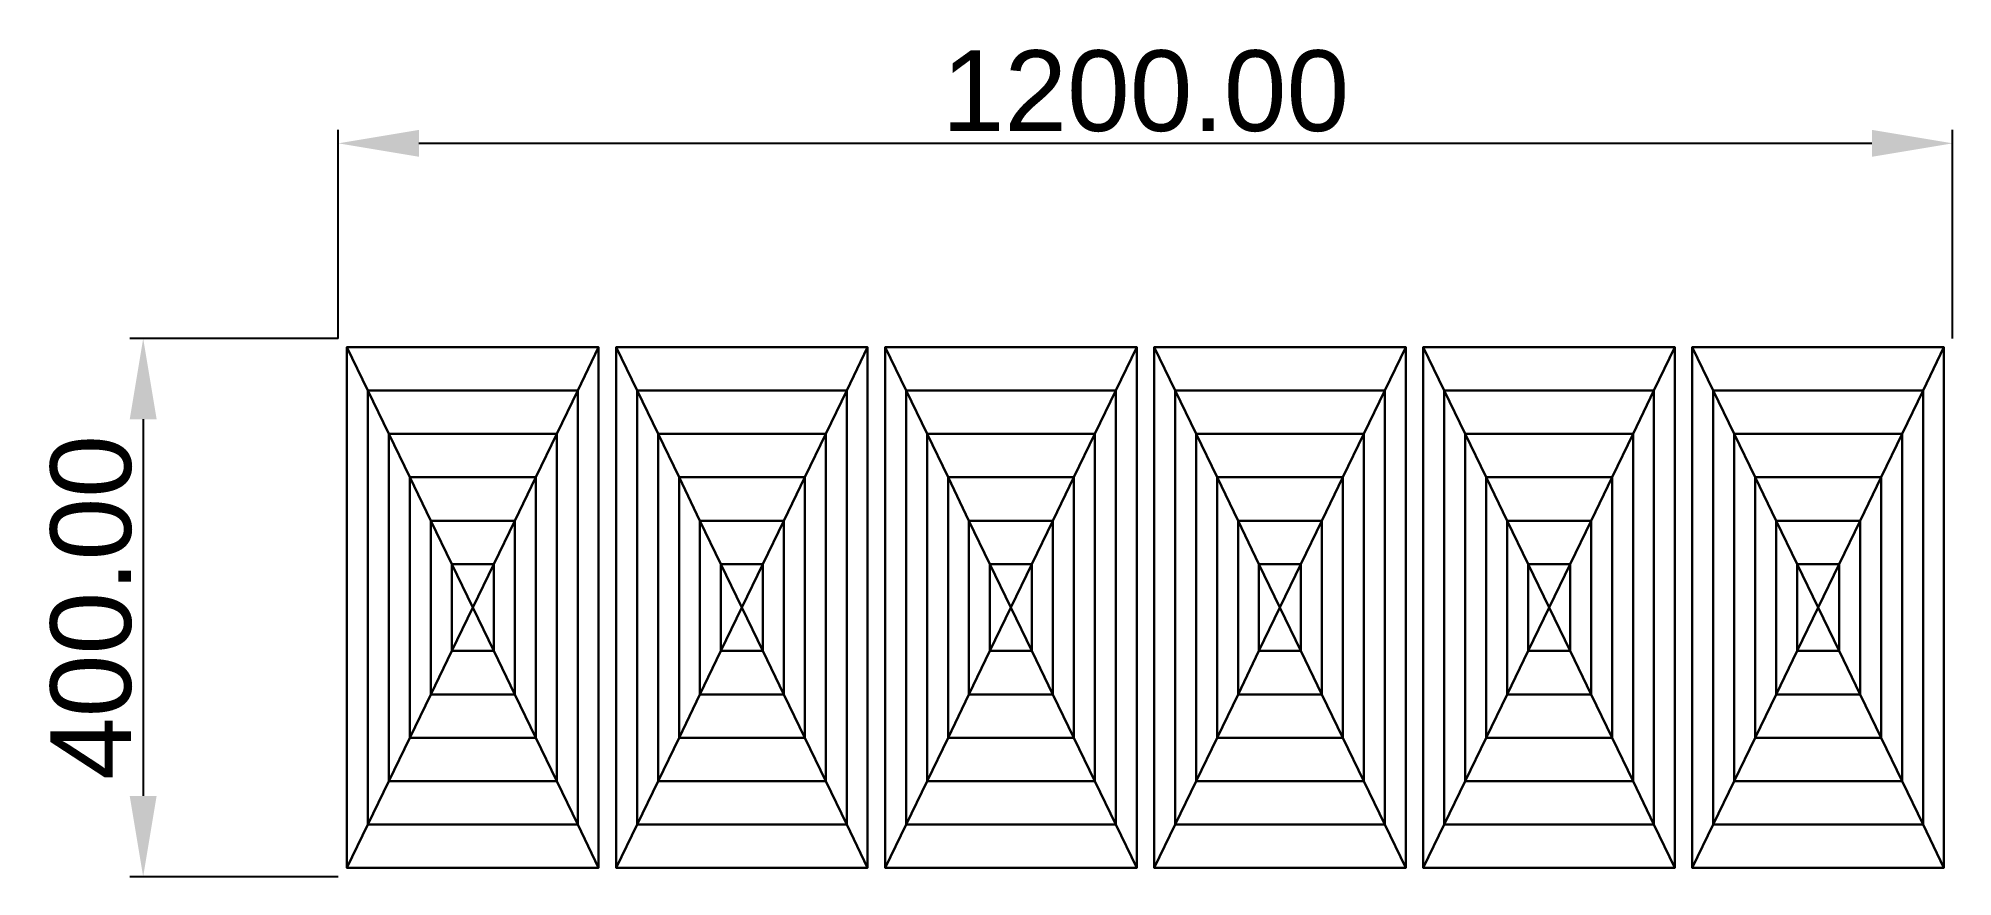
# Model space of a CAD drawing. Header units: millimetres. Extents: x 36375 to 37798, y 5572 to 6195.
import ezdxf

# ---------------------------------------------------------------- set-up
doc = ezdxf.new("R2010")
doc.units = ezdxf.units.MM
doc.layers.add('Default', color=7, linetype='Continuous')
doc.styles.add('Arial Regular', font='arial.ttf')
doc.dimstyles.new('Template Millimeter Small', dxfattribs={"dimscale": 10, "dimtxt": 6, "dimasz": 6, "dimexe": 1, "dimexo": 0.5, "dimgap": 0.8, "dimtad": 1, "dimtoh": 1, "dimzin": 1, "dimdsep": 46, "dimtxsty": 'Arial Regular', "dimcen": 2.5, "dimadec": 1, "dimazin": 1, "dimtfac": 1, "dimtdec": 4, "dimtix": 1, "dimtofl": 0, "dimtmove": 1, "dimatfit": 3, "dimfxl": 1, "dimtolj": 1, "dimtzin": 1, "dimarcsym": 0})

# ---------------------------------------------------------------- blocks, each defined once
blk = doc.blocks.new('*D1')
at = {"layer": 'Default', "color": 0, "lineweight": -2, "transparency": 16777216}
for p, q in [((36598.4, 5972.4), (36443.4, 5972.4)), ((36453.4, 5912.4), (36453.4, 5632.5)), ((36598.4, 5572.5), (36443.4, 5572.5))]:
    blk.add_line(p, q, dxfattribs=at)
at = {"layer": 'Default', "color": 0, "transparency": 16777216}
for points in [[(36463.4, 5912.4), (36443.4, 5912.4), (36453.4, 5972.4)], [(36443.4, 5632.5), (36463.4, 5632.5), (36453.4, 5572.5)]]:
    blk.add_solid(points, dxfattribs=at)
at = {"layer": 'Defpoints', "color": 0, "transparency": 16777216}
for p in [(36603.4, 5972.4), (36453.4, 5572.5), (36603.4, 5572.5)]:
    blk.add_point(p, dxfattribs=at)
at = {"layer": 'Default', "color": 0, "transparency": 16777216, "insert": (36414.8, 5772.5), "char_height": 60, "attachment_point": 5, "rotation": 90, "style": 'Arial Regular'}
blk.add_mtext('\\A1;400.00', dxfattribs=at)
blk = doc.blocks.new('*D2')
at = {"layer": 'Default', "color": 0, "lineweight": -2, "transparency": 16777216}
for p, q in [((36598.4, 5972.4), (36598.4, 6127.4)), ((37798.4, 5972.4), (37798.4, 6127.4)), ((36658.4, 6117.4), (37738.4, 6117.4))]:
    blk.add_line(p, q, dxfattribs=at)
at = {"layer": 'Default', "color": 0, "transparency": 16777216}
for points in [[(36658.4, 6127.4), (36658.4, 6107.4), (36598.4, 6117.4)], [(37738.4, 6107.4), (37738.4, 6127.4), (37798.4, 6117.4)]]:
    blk.add_solid(points, dxfattribs=at)
at = {"layer": 'Defpoints', "color": 0, "transparency": 16777216}
for p in [(37798.4, 6117.4), (36598.4, 5967.4), (37798.4, 5967.4)]:
    blk.add_point(p, dxfattribs=at)
at = {"layer": 'Default', "color": 0, "transparency": 16777216, "insert": (37198.4, 6156.1), "char_height": 60, "attachment_point": 5, "style": 'Arial Regular'}
blk.add_mtext('\\A1;1200.00', dxfattribs=at)
blk = doc.blocks.new('ECHO PUNCH')
at = {"layer": 'Default'}
mesh = blk.add_polyface(dxfattribs=at)
corners = [(36698.4, 5772.5, -841.3), (36682.8, 5804.7, -841.4), (36667.2, 5837, -842), (36651.7, 5869.3, -843.1), (36636.1, 5901.5, -844.8), (36620.5, 5933.8, -847), (36604.9, 5965.9, -849.8), (36698.4, 5772.5, -841.3), (36714, 5804.7, -841.4), (36729.6, 5837, -842), (36745.2, 5869.3, -843.1), (36760.8, 5901.5, -844.8), (36776.4, 5933.8, -847), (36791.9, 5965.9, -849.8)]
mesh.append_faces([[corners[k] for k in face] for face in [(0, 7, 8, 1), (1, 8, 9, 2), (2, 9, 10, 3), (3, 10, 11, 4), (4, 11, 12, 5), (5, 12, 13, 6)]])
mesh = blk.add_polyface(dxfattribs=at)
corners = [(36698.4, 5772.5, -841.3), (36682.8, 5804.7, -841.4), (36667.2, 5837, -842), (36651.7, 5869.3, -843.1), (36636.1, 5901.5, -844.8), (36620.5, 5933.8, -847), (36604.9, 5965.9, -849.8), (36698.4, 5772.5, -841.3), (36682.8, 5740.2, -841.4), (36667.2, 5707.9, -842), (36651.7, 5675.6, -843.1), (36636.1, 5643.4, -844.8), (36620.5, 5611.2, -847), (36604.9, 5579, -849.8)]
mesh.append_faces([[corners[k] for k in face] for face in [(0, 7, 8, 1), (1, 8, 9, 2), (2, 9, 10, 3), (3, 10, 11, 4), (4, 11, 12, 5), (5, 12, 13, 6)]])
mesh = blk.add_polyface(dxfattribs=at)
corners = [(36698.4, 5772.5, -871.3), (36682.8, 5740.2, -871.2), (36667.2, 5707.9, -870.6), (36651.7, 5675.6, -869.5), (36636.1, 5643.4, -867.8), (36620.5, 5611.2, -865.6), (36604.9, 5579, -862.8), (36698.4, 5772.5, -871.3), (36682.8, 5804.7, -871.2), (36667.2, 5837, -870.6), (36651.7, 5869.3, -869.5), (36636.1, 5901.5, -867.8), (36620.5, 5933.8, -865.6), (36604.9, 5965.9, -862.8)]
mesh.append_faces([[corners[k] for k in face] for face in [(0, 7, 8, 1), (1, 8, 9, 2), (2, 9, 10, 3), (3, 10, 11, 4), (4, 11, 12, 5), (5, 12, 13, 6)]])
mesh = blk.add_polyface(dxfattribs=at)
corners = [(36698.4, 5772.5, -871.3), (36714, 5804.7, -871.2), (36729.6, 5837, -870.6), (36745.2, 5869.3, -869.5), (36760.8, 5901.5, -867.8), (36776.4, 5933.8, -865.6), (36791.9, 5965.9, -862.8), (36698.4, 5772.5, -871.3), (36682.8, 5804.7, -871.2), (36667.2, 5837, -870.6), (36651.7, 5869.3, -869.5), (36636.1, 5901.5, -867.8), (36620.5, 5933.8, -865.6), (36604.9, 5965.9, -862.8)]
mesh.append_faces([[corners[k] for k in face] for face in [(0, 7, 8, 1), (1, 8, 9, 2), (2, 9, 10, 3), (3, 10, 11, 4), (4, 11, 12, 5), (5, 12, 13, 6)]])
mesh = blk.add_polyface(dxfattribs=at)
corners = [(36698.4, 5772.5, -841.3), (36714, 5804.7, -841.4), (36729.6, 5837, -842), (36745.2, 5869.3, -843.1), (36760.8, 5901.5, -844.8), (36776.4, 5933.8, -847), (36791.9, 5965.9, -849.8), (36698.4, 5772.5, -841.3), (36714, 5740.2, -841.4), (36729.6, 5707.9, -842), (36745.2, 5675.6, -843.1), (36760.8, 5643.4, -844.8), (36776.4, 5611.2, -847), (36791.9, 5579, -849.8)]
mesh.append_faces([[corners[k] for k in face] for face in [(0, 7, 8, 1), (1, 8, 9, 2), (2, 9, 10, 3), (3, 10, 11, 4), (4, 11, 12, 5), (5, 12, 13, 6)]])
mesh = blk.add_polyface(dxfattribs=at)
corners = [(36698.4, 5772.5, -871.3), (36714, 5740.2, -871.2), (36729.6, 5707.9, -870.6), (36745.2, 5675.6, -869.5), (36760.8, 5643.4, -867.8), (36776.4, 5611.2, -865.6), (36791.9, 5579, -862.8), (36698.4, 5772.5, -871.3), (36714, 5804.7, -871.2), (36729.6, 5837, -870.6), (36745.2, 5869.3, -869.5), (36760.8, 5901.5, -867.8), (36776.4, 5933.8, -865.6), (36791.9, 5965.9, -862.8)]
mesh.append_faces([[corners[k] for k in face] for face in [(0, 7, 8, 1), (1, 8, 9, 2), (2, 9, 10, 3), (3, 10, 11, 4), (4, 11, 12, 5), (5, 12, 13, 6)]])
mesh = blk.add_polyface(dxfattribs=at)
corners = [(36898.4, 5772.5, -841.3), (36882.8, 5804.7, -841.4), (36867.2, 5837, -842), (36851.7, 5869.3, -843.1), (36836.1, 5901.5, -844.8), (36820.5, 5933.8, -847), (36804.9, 5965.9, -849.8), (36898.4, 5772.5, -841.3), (36914, 5804.7, -841.4), (36929.6, 5837, -842), (36945.2, 5869.3, -843.1), (36960.8, 5901.5, -844.8), (36976.4, 5933.8, -847), (36991.9, 5965.9, -849.8)]
mesh.append_faces([[corners[k] for k in face] for face in [(0, 7, 8, 1), (1, 8, 9, 2), (2, 9, 10, 3), (3, 10, 11, 4), (4, 11, 12, 5), (5, 12, 13, 6)]])
mesh = blk.add_polyface(dxfattribs=at)
corners = [(36898.4, 5772.5, -841.3), (36882.8, 5804.7, -841.4), (36867.2, 5837, -842), (36851.7, 5869.3, -843.1), (36836.1, 5901.5, -844.8), (36820.5, 5933.8, -847), (36804.9, 5965.9, -849.8), (36898.4, 5772.5, -841.3), (36882.8, 5740.2, -841.4), (36867.2, 5707.9, -842), (36851.7, 5675.6, -843.1), (36836.1, 5643.4, -844.8), (36820.5, 5611.2, -847), (36804.9, 5579, -849.8)]
mesh.append_faces([[corners[k] for k in face] for face in [(0, 7, 8, 1), (1, 8, 9, 2), (2, 9, 10, 3), (3, 10, 11, 4), (4, 11, 12, 5), (5, 12, 13, 6)]])
mesh = blk.add_polyface(dxfattribs=at)
corners = [(36898.4, 5772.5, -871.3), (36882.8, 5740.2, -871.2), (36867.2, 5707.9, -870.6), (36851.7, 5675.6, -869.5), (36836.1, 5643.4, -867.8), (36820.5, 5611.2, -865.6), (36804.9, 5579, -862.8), (36898.4, 5772.5, -871.3), (36882.8, 5804.7, -871.2), (36867.2, 5837, -870.6), (36851.7, 5869.3, -869.5), (36836.1, 5901.5, -867.8), (36820.5, 5933.8, -865.6), (36804.9, 5965.9, -862.8)]
mesh.append_faces([[corners[k] for k in face] for face in [(0, 7, 8, 1), (1, 8, 9, 2), (2, 9, 10, 3), (3, 10, 11, 4), (4, 11, 12, 5), (5, 12, 13, 6)]])
mesh = blk.add_polyface(dxfattribs=at)
corners = [(36898.4, 5772.5, -871.3), (36914, 5804.7, -871.2), (36929.6, 5837, -870.6), (36945.2, 5869.3, -869.5), (36960.8, 5901.5, -867.8), (36976.4, 5933.8, -865.6), (36991.9, 5965.9, -862.8), (36898.4, 5772.5, -871.3), (36882.8, 5804.7, -871.2), (36867.2, 5837, -870.6), (36851.7, 5869.3, -869.5), (36836.1, 5901.5, -867.8), (36820.5, 5933.8, -865.6), (36804.9, 5965.9, -862.8)]
mesh.append_faces([[corners[k] for k in face] for face in [(0, 7, 8, 1), (1, 8, 9, 2), (2, 9, 10, 3), (3, 10, 11, 4), (4, 11, 12, 5), (5, 12, 13, 6)]])
mesh = blk.add_polyface(dxfattribs=at)
corners = [(36898.4, 5772.5, -841.3), (36914, 5804.7, -841.4), (36929.6, 5837, -842), (36945.2, 5869.3, -843.1), (36960.8, 5901.5, -844.8), (36976.4, 5933.8, -847), (36991.9, 5965.9, -849.8), (36898.4, 5772.5, -841.3), (36914, 5740.2, -841.4), (36929.6, 5707.9, -842), (36945.2, 5675.6, -843.1), (36960.8, 5643.4, -844.8), (36976.4, 5611.2, -847), (36991.9, 5579, -849.8)]
mesh.append_faces([[corners[k] for k in face] for face in [(0, 7, 8, 1), (1, 8, 9, 2), (2, 9, 10, 3), (3, 10, 11, 4), (4, 11, 12, 5), (5, 12, 13, 6)]])
mesh = blk.add_polyface(dxfattribs=at)
corners = [(36898.4, 5772.5, -871.3), (36914, 5740.2, -871.2), (36929.6, 5707.9, -870.6), (36945.2, 5675.6, -869.5), (36960.8, 5643.4, -867.8), (36976.4, 5611.2, -865.6), (36991.9, 5579, -862.8), (36898.4, 5772.5, -871.3), (36914, 5804.7, -871.2), (36929.6, 5837, -870.6), (36945.2, 5869.3, -869.5), (36960.8, 5901.5, -867.8), (36976.4, 5933.8, -865.6), (36991.9, 5965.9, -862.8)]
mesh.append_faces([[corners[k] for k in face] for face in [(0, 7, 8, 1), (1, 8, 9, 2), (2, 9, 10, 3), (3, 10, 11, 4), (4, 11, 12, 5), (5, 12, 13, 6)]])
mesh = blk.add_polyface(dxfattribs=at)
corners = [(37098.4, 5772.5, -841.3), (37082.8, 5804.7, -841.4), (37067.2, 5837, -842), (37051.7, 5869.3, -843.1), (37036.1, 5901.5, -844.8), (37020.5, 5933.8, -847), (37004.9, 5965.9, -849.8), (37098.4, 5772.5, -841.3), (37114, 5804.7, -841.4), (37129.6, 5837, -842), (37145.2, 5869.3, -843.1), (37160.8, 5901.5, -844.8), (37176.4, 5933.8, -847), (37191.9, 5965.9, -849.8)]
mesh.append_faces([[corners[k] for k in face] for face in [(0, 7, 8, 1), (1, 8, 9, 2), (2, 9, 10, 3), (3, 10, 11, 4), (4, 11, 12, 5), (5, 12, 13, 6)]])
mesh = blk.add_polyface(dxfattribs=at)
corners = [(37098.4, 5772.5, -841.3), (37082.8, 5804.7, -841.4), (37067.2, 5837, -842), (37051.7, 5869.3, -843.1), (37036.1, 5901.5, -844.8), (37020.5, 5933.8, -847), (37004.9, 5965.9, -849.8), (37098.4, 5772.5, -841.3), (37082.8, 5740.2, -841.4), (37067.2, 5707.9, -842), (37051.7, 5675.6, -843.1), (37036.1, 5643.4, -844.8), (37020.5, 5611.2, -847), (37004.9, 5579, -849.8)]
mesh.append_faces([[corners[k] for k in face] for face in [(0, 7, 8, 1), (1, 8, 9, 2), (2, 9, 10, 3), (3, 10, 11, 4), (4, 11, 12, 5), (5, 12, 13, 6)]])
mesh = blk.add_polyface(dxfattribs=at)
corners = [(37098.4, 5772.5, -871.3), (37082.8, 5740.2, -871.2), (37067.2, 5707.9, -870.6), (37051.7, 5675.6, -869.5), (37036.1, 5643.4, -867.8), (37020.5, 5611.2, -865.6), (37004.9, 5579, -862.8), (37098.4, 5772.5, -871.3), (37082.8, 5804.7, -871.2), (37067.2, 5837, -870.6), (37051.7, 5869.3, -869.5), (37036.1, 5901.5, -867.8), (37020.5, 5933.8, -865.6), (37004.9, 5965.9, -862.8)]
mesh.append_faces([[corners[k] for k in face] for face in [(0, 7, 8, 1), (1, 8, 9, 2), (2, 9, 10, 3), (3, 10, 11, 4), (4, 11, 12, 5), (5, 12, 13, 6)]])
mesh = blk.add_polyface(dxfattribs=at)
corners = [(37098.4, 5772.5, -871.3), (37114, 5804.7, -871.2), (37129.6, 5837, -870.6), (37145.2, 5869.3, -869.5), (37160.8, 5901.5, -867.8), (37176.4, 5933.8, -865.6), (37191.9, 5965.9, -862.8), (37098.4, 5772.5, -871.3), (37082.8, 5804.7, -871.2), (37067.2, 5837, -870.6), (37051.7, 5869.3, -869.5), (37036.1, 5901.5, -867.8), (37020.5, 5933.8, -865.6), (37004.9, 5965.9, -862.8)]
mesh.append_faces([[corners[k] for k in face] for face in [(0, 7, 8, 1), (1, 8, 9, 2), (2, 9, 10, 3), (3, 10, 11, 4), (4, 11, 12, 5), (5, 12, 13, 6)]])
mesh = blk.add_polyface(dxfattribs=at)
corners = [(37098.4, 5772.5, -841.3), (37114, 5804.7, -841.4), (37129.6, 5837, -842), (37145.2, 5869.3, -843.1), (37160.8, 5901.5, -844.8), (37176.4, 5933.8, -847), (37191.9, 5965.9, -849.8), (37098.4, 5772.5, -841.3), (37114, 5740.2, -841.4), (37129.6, 5707.9, -842), (37145.2, 5675.6, -843.1), (37160.8, 5643.4, -844.8), (37176.4, 5611.2, -847), (37191.9, 5579, -849.8)]
mesh.append_faces([[corners[k] for k in face] for face in [(0, 7, 8, 1), (1, 8, 9, 2), (2, 9, 10, 3), (3, 10, 11, 4), (4, 11, 12, 5), (5, 12, 13, 6)]])
mesh = blk.add_polyface(dxfattribs=at)
corners = [(37098.4, 5772.5, -871.3), (37114, 5740.2, -871.2), (37129.6, 5707.9, -870.6), (37145.2, 5675.6, -869.5), (37160.8, 5643.4, -867.8), (37176.4, 5611.2, -865.6), (37191.9, 5579, -862.8), (37098.4, 5772.5, -871.3), (37114, 5804.7, -871.2), (37129.6, 5837, -870.6), (37145.2, 5869.3, -869.5), (37160.8, 5901.5, -867.8), (37176.4, 5933.8, -865.6), (37191.9, 5965.9, -862.8)]
mesh.append_faces([[corners[k] for k in face] for face in [(0, 7, 8, 1), (1, 8, 9, 2), (2, 9, 10, 3), (3, 10, 11, 4), (4, 11, 12, 5), (5, 12, 13, 6)]])
mesh = blk.add_polyface(dxfattribs=at)
corners = [(37298.4, 5772.5, -841.3), (37282.8, 5804.7, -841.4), (37267.2, 5837, -842), (37251.7, 5869.3, -843.1), (37236.1, 5901.5, -844.8), (37220.5, 5933.8, -847), (37204.9, 5965.9, -849.8), (37298.4, 5772.5, -841.3), (37314, 5804.7, -841.4), (37329.6, 5837, -842), (37345.2, 5869.3, -843.1), (37360.8, 5901.5, -844.8), (37376.4, 5933.8, -847), (37391.9, 5965.9, -849.8)]
mesh.append_faces([[corners[k] for k in face] for face in [(0, 7, 8, 1), (1, 8, 9, 2), (2, 9, 10, 3), (3, 10, 11, 4), (4, 11, 12, 5), (5, 12, 13, 6)]])
mesh = blk.add_polyface(dxfattribs=at)
corners = [(37298.4, 5772.5, -841.3), (37282.8, 5804.7, -841.4), (37267.2, 5837, -842), (37251.7, 5869.3, -843.1), (37236.1, 5901.5, -844.8), (37220.5, 5933.8, -847), (37204.9, 5965.9, -849.8), (37298.4, 5772.5, -841.3), (37282.8, 5740.2, -841.4), (37267.2, 5707.9, -842), (37251.7, 5675.6, -843.1), (37236.1, 5643.4, -844.8), (37220.5, 5611.2, -847), (37204.9, 5579, -849.8)]
mesh.append_faces([[corners[k] for k in face] for face in [(0, 7, 8, 1), (1, 8, 9, 2), (2, 9, 10, 3), (3, 10, 11, 4), (4, 11, 12, 5), (5, 12, 13, 6)]])
mesh = blk.add_polyface(dxfattribs=at)
corners = [(37298.4, 5772.5, -871.3), (37282.8, 5740.2, -871.2), (37267.2, 5707.9, -870.6), (37251.7, 5675.6, -869.5), (37236.1, 5643.4, -867.8), (37220.5, 5611.2, -865.6), (37204.9, 5579, -862.8), (37298.4, 5772.5, -871.3), (37282.8, 5804.7, -871.2), (37267.2, 5837, -870.6), (37251.7, 5869.3, -869.5), (37236.1, 5901.5, -867.8), (37220.5, 5933.8, -865.6), (37204.9, 5965.9, -862.8)]
mesh.append_faces([[corners[k] for k in face] for face in [(0, 7, 8, 1), (1, 8, 9, 2), (2, 9, 10, 3), (3, 10, 11, 4), (4, 11, 12, 5), (5, 12, 13, 6)]])
mesh = blk.add_polyface(dxfattribs=at)
corners = [(37298.4, 5772.5, -871.3), (37314, 5804.7, -871.2), (37329.6, 5837, -870.6), (37345.2, 5869.3, -869.5), (37360.8, 5901.5, -867.8), (37376.4, 5933.8, -865.6), (37391.9, 5965.9, -862.8), (37298.4, 5772.5, -871.3), (37282.8, 5804.7, -871.2), (37267.2, 5837, -870.6), (37251.7, 5869.3, -869.5), (37236.1, 5901.5, -867.8), (37220.5, 5933.8, -865.6), (37204.9, 5965.9, -862.8)]
mesh.append_faces([[corners[k] for k in face] for face in [(0, 7, 8, 1), (1, 8, 9, 2), (2, 9, 10, 3), (3, 10, 11, 4), (4, 11, 12, 5), (5, 12, 13, 6)]])
mesh = blk.add_polyface(dxfattribs=at)
corners = [(37298.4, 5772.5, -841.3), (37314, 5804.7, -841.4), (37329.6, 5837, -842), (37345.2, 5869.3, -843.1), (37360.8, 5901.5, -844.8), (37376.4, 5933.8, -847), (37391.9, 5965.9, -849.8), (37298.4, 5772.5, -841.3), (37314, 5740.2, -841.4), (37329.6, 5707.9, -842), (37345.2, 5675.6, -843.1), (37360.8, 5643.4, -844.8), (37376.4, 5611.2, -847), (37391.9, 5579, -849.8)]
mesh.append_faces([[corners[k] for k in face] for face in [(0, 7, 8, 1), (1, 8, 9, 2), (2, 9, 10, 3), (3, 10, 11, 4), (4, 11, 12, 5), (5, 12, 13, 6)]])
mesh = blk.add_polyface(dxfattribs=at)
corners = [(37298.4, 5772.5, -871.3), (37314, 5740.2, -871.2), (37329.6, 5707.9, -870.6), (37345.2, 5675.6, -869.5), (37360.8, 5643.4, -867.8), (37376.4, 5611.2, -865.6), (37391.9, 5579, -862.8), (37298.4, 5772.5, -871.3), (37314, 5804.7, -871.2), (37329.6, 5837, -870.6), (37345.2, 5869.3, -869.5), (37360.8, 5901.5, -867.8), (37376.4, 5933.8, -865.6), (37391.9, 5965.9, -862.8)]
mesh.append_faces([[corners[k] for k in face] for face in [(0, 7, 8, 1), (1, 8, 9, 2), (2, 9, 10, 3), (3, 10, 11, 4), (4, 11, 12, 5), (5, 12, 13, 6)]])
mesh = blk.add_polyface(dxfattribs=at)
corners = [(37498.4, 5772.5, -841.3), (37482.8, 5804.7, -841.4), (37467.2, 5837, -842), (37451.7, 5869.3, -843.1), (37436.1, 5901.5, -844.8), (37420.5, 5933.8, -847), (37404.9, 5965.9, -849.8), (37498.4, 5772.5, -841.3), (37514, 5804.7, -841.4), (37529.6, 5837, -842), (37545.2, 5869.3, -843.1), (37560.8, 5901.5, -844.8), (37576.4, 5933.8, -847), (37591.9, 5965.9, -849.8)]
mesh.append_faces([[corners[k] for k in face] for face in [(0, 7, 8, 1), (1, 8, 9, 2), (2, 9, 10, 3), (3, 10, 11, 4), (4, 11, 12, 5), (5, 12, 13, 6)]])
mesh = blk.add_polyface(dxfattribs=at)
corners = [(37498.4, 5772.5, -841.3), (37482.8, 5804.7, -841.4), (37467.2, 5837, -842), (37451.7, 5869.3, -843.1), (37436.1, 5901.5, -844.8), (37420.5, 5933.8, -847), (37404.9, 5965.9, -849.8), (37498.4, 5772.5, -841.3), (37482.8, 5740.2, -841.4), (37467.2, 5707.9, -842), (37451.7, 5675.6, -843.1), (37436.1, 5643.4, -844.8), (37420.5, 5611.2, -847), (37404.9, 5579, -849.8)]
mesh.append_faces([[corners[k] for k in face] for face in [(0, 7, 8, 1), (1, 8, 9, 2), (2, 9, 10, 3), (3, 10, 11, 4), (4, 11, 12, 5), (5, 12, 13, 6)]])
mesh = blk.add_polyface(dxfattribs=at)
corners = [(37498.4, 5772.5, -871.3), (37482.8, 5740.2, -871.2), (37467.2, 5707.9, -870.6), (37451.7, 5675.6, -869.5), (37436.1, 5643.4, -867.8), (37420.5, 5611.2, -865.6), (37404.9, 5579, -862.8), (37498.4, 5772.5, -871.3), (37482.8, 5804.7, -871.2), (37467.2, 5837, -870.6), (37451.7, 5869.3, -869.5), (37436.1, 5901.5, -867.8), (37420.5, 5933.8, -865.6), (37404.9, 5965.9, -862.8)]
mesh.append_faces([[corners[k] for k in face] for face in [(0, 7, 8, 1), (1, 8, 9, 2), (2, 9, 10, 3), (3, 10, 11, 4), (4, 11, 12, 5), (5, 12, 13, 6)]])
mesh = blk.add_polyface(dxfattribs=at)
corners = [(37498.4, 5772.5, -871.3), (37514, 5804.7, -871.2), (37529.6, 5837, -870.6), (37545.2, 5869.3, -869.5), (37560.8, 5901.5, -867.8), (37576.4, 5933.8, -865.6), (37591.9, 5965.9, -862.8), (37498.4, 5772.5, -871.3), (37482.8, 5804.7, -871.2), (37467.2, 5837, -870.6), (37451.7, 5869.3, -869.5), (37436.1, 5901.5, -867.8), (37420.5, 5933.8, -865.6), (37404.9, 5965.9, -862.8)]
mesh.append_faces([[corners[k] for k in face] for face in [(0, 7, 8, 1), (1, 8, 9, 2), (2, 9, 10, 3), (3, 10, 11, 4), (4, 11, 12, 5), (5, 12, 13, 6)]])
mesh = blk.add_polyface(dxfattribs=at)
corners = [(37498.4, 5772.5, -841.3), (37514, 5804.7, -841.4), (37529.6, 5837, -842), (37545.2, 5869.3, -843.1), (37560.8, 5901.5, -844.8), (37576.4, 5933.8, -847), (37591.9, 5965.9, -849.8), (37498.4, 5772.5, -841.3), (37514, 5740.2, -841.4), (37529.6, 5707.9, -842), (37545.2, 5675.6, -843.1), (37560.8, 5643.4, -844.8), (37576.4, 5611.2, -847), (37591.9, 5579, -849.8)]
mesh.append_faces([[corners[k] for k in face] for face in [(0, 7, 8, 1), (1, 8, 9, 2), (2, 9, 10, 3), (3, 10, 11, 4), (4, 11, 12, 5), (5, 12, 13, 6)]])
mesh = blk.add_polyface(dxfattribs=at)
corners = [(37498.4, 5772.5, -871.3), (37514, 5740.2, -871.2), (37529.6, 5707.9, -870.6), (37545.2, 5675.6, -869.5), (37560.8, 5643.4, -867.8), (37576.4, 5611.2, -865.6), (37591.9, 5579, -862.8), (37498.4, 5772.5, -871.3), (37514, 5804.7, -871.2), (37529.6, 5837, -870.6), (37545.2, 5869.3, -869.5), (37560.8, 5901.5, -867.8), (37576.4, 5933.8, -865.6), (37591.9, 5965.9, -862.8)]
mesh.append_faces([[corners[k] for k in face] for face in [(0, 7, 8, 1), (1, 8, 9, 2), (2, 9, 10, 3), (3, 10, 11, 4), (4, 11, 12, 5), (5, 12, 13, 6)]])
mesh = blk.add_polyface(dxfattribs=at)
corners = [(37698.4, 5772.5, -841.3), (37682.8, 5804.7, -841.4), (37667.2, 5837, -842), (37651.7, 5869.3, -843.1), (37636.1, 5901.5, -844.8), (37620.5, 5933.8, -847), (37604.9, 5965.9, -849.8), (37698.4, 5772.5, -841.3), (37714, 5804.7, -841.4), (37729.6, 5837, -842), (37745.2, 5869.3, -843.1), (37760.8, 5901.5, -844.8), (37776.4, 5933.8, -847), (37791.9, 5965.9, -849.8)]
mesh.append_faces([[corners[k] for k in face] for face in [(0, 7, 8, 1), (1, 8, 9, 2), (2, 9, 10, 3), (3, 10, 11, 4), (4, 11, 12, 5), (5, 12, 13, 6)]])
mesh = blk.add_polyface(dxfattribs=at)
corners = [(37698.4, 5772.5, -841.3), (37682.8, 5804.7, -841.4), (37667.2, 5837, -842), (37651.7, 5869.3, -843.1), (37636.1, 5901.5, -844.8), (37620.5, 5933.8, -847), (37604.9, 5965.9, -849.8), (37698.4, 5772.5, -841.3), (37682.8, 5740.2, -841.4), (37667.2, 5707.9, -842), (37651.7, 5675.6, -843.1), (37636.1, 5643.4, -844.8), (37620.5, 5611.2, -847), (37604.9, 5579, -849.8)]
mesh.append_faces([[corners[k] for k in face] for face in [(0, 7, 8, 1), (1, 8, 9, 2), (2, 9, 10, 3), (3, 10, 11, 4), (4, 11, 12, 5), (5, 12, 13, 6)]])
mesh = blk.add_polyface(dxfattribs=at)
corners = [(37698.4, 5772.5, -871.3), (37682.8, 5740.2, -871.2), (37667.2, 5707.9, -870.6), (37651.7, 5675.6, -869.5), (37636.1, 5643.4, -867.8), (37620.5, 5611.2, -865.6), (37604.9, 5579, -862.8), (37698.4, 5772.5, -871.3), (37682.8, 5804.7, -871.2), (37667.2, 5837, -870.6), (37651.7, 5869.3, -869.5), (37636.1, 5901.5, -867.8), (37620.5, 5933.8, -865.6), (37604.9, 5965.9, -862.8)]
mesh.append_faces([[corners[k] for k in face] for face in [(0, 7, 8, 1), (1, 8, 9, 2), (2, 9, 10, 3), (3, 10, 11, 4), (4, 11, 12, 5), (5, 12, 13, 6)]])
mesh = blk.add_polyface(dxfattribs=at)
corners = [(37698.4, 5772.5, -871.3), (37714, 5804.7, -871.2), (37729.6, 5837, -870.6), (37745.2, 5869.3, -869.5), (37760.8, 5901.5, -867.8), (37776.4, 5933.8, -865.6), (37791.9, 5965.9, -862.8), (37698.4, 5772.5, -871.3), (37682.8, 5804.7, -871.2), (37667.2, 5837, -870.6), (37651.7, 5869.3, -869.5), (37636.1, 5901.5, -867.8), (37620.5, 5933.8, -865.6), (37604.9, 5965.9, -862.8)]
mesh.append_faces([[corners[k] for k in face] for face in [(0, 7, 8, 1), (1, 8, 9, 2), (2, 9, 10, 3), (3, 10, 11, 4), (4, 11, 12, 5), (5, 12, 13, 6)]])
mesh = blk.add_polyface(dxfattribs=at)
corners = [(37698.4, 5772.5, -841.3), (37714, 5804.7, -841.4), (37729.6, 5837, -842), (37745.2, 5869.3, -843.1), (37760.8, 5901.5, -844.8), (37776.4, 5933.8, -847), (37791.9, 5965.9, -849.8), (37698.4, 5772.5, -841.3), (37714, 5740.2, -841.4), (37729.6, 5707.9, -842), (37745.2, 5675.6, -843.1), (37760.8, 5643.4, -844.8), (37776.4, 5611.2, -847), (37791.9, 5579, -849.8)]
mesh.append_faces([[corners[k] for k in face] for face in [(0, 7, 8, 1), (1, 8, 9, 2), (2, 9, 10, 3), (3, 10, 11, 4), (4, 11, 12, 5), (5, 12, 13, 6)]])
mesh = blk.add_polyface(dxfattribs=at)
corners = [(37698.4, 5772.5, -871.3), (37714, 5740.2, -871.2), (37729.6, 5707.9, -870.6), (37745.2, 5675.6, -869.5), (37760.8, 5643.4, -867.8), (37776.4, 5611.2, -865.6), (37791.9, 5579, -862.8), (37698.4, 5772.5, -871.3), (37714, 5804.7, -871.2), (37729.6, 5837, -870.6), (37745.2, 5869.3, -869.5), (37760.8, 5901.5, -867.8), (37776.4, 5933.8, -865.6), (37791.9, 5965.9, -862.8)]
mesh.append_faces([[corners[k] for k in face] for face in [(0, 7, 8, 1), (1, 8, 9, 2), (2, 9, 10, 3), (3, 10, 11, 4), (4, 11, 12, 5), (5, 12, 13, 6)]])
mesh = blk.add_polyface(dxfattribs=at)
corners = [(36698.4, 5772.5, -841.3), (36714, 5740.2, -841.4), (36729.6, 5707.9, -842), (36745.2, 5675.6, -843.1), (36760.8, 5643.4, -844.8), (36776.4, 5611.2, -847), (36791.9, 5579, -849.8), (36698.4, 5772.5, -841.3), (36682.8, 5740.2, -841.4), (36667.2, 5707.9, -842), (36651.7, 5675.6, -843.1), (36636.1, 5643.4, -844.8), (36620.5, 5611.2, -847), (36604.9, 5579, -849.8)]
mesh.append_faces([[corners[k] for k in face] for face in [(0, 7, 8, 1), (1, 8, 9, 2), (2, 9, 10, 3), (3, 10, 11, 4), (4, 11, 12, 5), (5, 12, 13, 6)]])
mesh = blk.add_polyface(dxfattribs=at)
corners = [(36698.4, 5772.5, -871.3), (36682.8, 5740.2, -871.2), (36667.2, 5707.9, -870.6), (36651.7, 5675.6, -869.5), (36636.1, 5643.4, -867.8), (36620.5, 5611.2, -865.6), (36604.9, 5579, -862.8), (36698.4, 5772.5, -871.3), (36714, 5740.2, -871.2), (36729.6, 5707.9, -870.6), (36745.2, 5675.6, -869.5), (36760.8, 5643.4, -867.8), (36776.4, 5611.2, -865.6), (36791.9, 5579, -862.8)]
mesh.append_faces([[corners[k] for k in face] for face in [(0, 7, 8, 1), (1, 8, 9, 2), (2, 9, 10, 3), (3, 10, 11, 4), (4, 11, 12, 5), (5, 12, 13, 6)]])
mesh = blk.add_polyface(dxfattribs=at)
corners = [(36898.4, 5772.5, -841.3), (36914, 5740.2, -841.4), (36929.6, 5707.9, -842), (36945.2, 5675.6, -843.1), (36960.8, 5643.4, -844.8), (36976.4, 5611.2, -847), (36991.9, 5579, -849.8), (36898.4, 5772.5, -841.3), (36882.8, 5740.2, -841.4), (36867.2, 5707.9, -842), (36851.7, 5675.6, -843.1), (36836.1, 5643.4, -844.8), (36820.5, 5611.2, -847), (36804.9, 5579, -849.8)]
mesh.append_faces([[corners[k] for k in face] for face in [(0, 7, 8, 1), (1, 8, 9, 2), (2, 9, 10, 3), (3, 10, 11, 4), (4, 11, 12, 5), (5, 12, 13, 6)]])
mesh = blk.add_polyface(dxfattribs=at)
corners = [(36898.4, 5772.5, -871.3), (36882.8, 5740.2, -871.2), (36867.2, 5707.9, -870.6), (36851.7, 5675.6, -869.5), (36836.1, 5643.4, -867.8), (36820.5, 5611.2, -865.6), (36804.9, 5579, -862.8), (36898.4, 5772.5, -871.3), (36914, 5740.2, -871.2), (36929.6, 5707.9, -870.6), (36945.2, 5675.6, -869.5), (36960.8, 5643.4, -867.8), (36976.4, 5611.2, -865.6), (36991.9, 5579, -862.8)]
mesh.append_faces([[corners[k] for k in face] for face in [(0, 7, 8, 1), (1, 8, 9, 2), (2, 9, 10, 3), (3, 10, 11, 4), (4, 11, 12, 5), (5, 12, 13, 6)]])
mesh = blk.add_polyface(dxfattribs=at)
corners = [(37098.4, 5772.5, -841.3), (37114, 5740.2, -841.4), (37129.6, 5707.9, -842), (37145.2, 5675.6, -843.1), (37160.8, 5643.4, -844.8), (37176.4, 5611.2, -847), (37191.9, 5579, -849.8), (37098.4, 5772.5, -841.3), (37082.8, 5740.2, -841.4), (37067.2, 5707.9, -842), (37051.7, 5675.6, -843.1), (37036.1, 5643.4, -844.8), (37020.5, 5611.2, -847), (37004.9, 5579, -849.8)]
mesh.append_faces([[corners[k] for k in face] for face in [(0, 7, 8, 1), (1, 8, 9, 2), (2, 9, 10, 3), (3, 10, 11, 4), (4, 11, 12, 5), (5, 12, 13, 6)]])
mesh = blk.add_polyface(dxfattribs=at)
corners = [(37098.4, 5772.5, -871.3), (37082.8, 5740.2, -871.2), (37067.2, 5707.9, -870.6), (37051.7, 5675.6, -869.5), (37036.1, 5643.4, -867.8), (37020.5, 5611.2, -865.6), (37004.9, 5579, -862.8), (37098.4, 5772.5, -871.3), (37114, 5740.2, -871.2), (37129.6, 5707.9, -870.6), (37145.2, 5675.6, -869.5), (37160.8, 5643.4, -867.8), (37176.4, 5611.2, -865.6), (37191.9, 5579, -862.8)]
mesh.append_faces([[corners[k] for k in face] for face in [(0, 7, 8, 1), (1, 8, 9, 2), (2, 9, 10, 3), (3, 10, 11, 4), (4, 11, 12, 5), (5, 12, 13, 6)]])
mesh = blk.add_polyface(dxfattribs=at)
corners = [(37298.4, 5772.5, -841.3), (37314, 5740.2, -841.4), (37329.6, 5707.9, -842), (37345.2, 5675.6, -843.1), (37360.8, 5643.4, -844.8), (37376.4, 5611.2, -847), (37391.9, 5579, -849.8), (37298.4, 5772.5, -841.3), (37282.8, 5740.2, -841.4), (37267.2, 5707.9, -842), (37251.7, 5675.6, -843.1), (37236.1, 5643.4, -844.8), (37220.5, 5611.2, -847), (37204.9, 5579, -849.8)]
mesh.append_faces([[corners[k] for k in face] for face in [(0, 7, 8, 1), (1, 8, 9, 2), (2, 9, 10, 3), (3, 10, 11, 4), (4, 11, 12, 5), (5, 12, 13, 6)]])
mesh = blk.add_polyface(dxfattribs=at)
corners = [(37298.4, 5772.5, -871.3), (37282.8, 5740.2, -871.2), (37267.2, 5707.9, -870.6), (37251.7, 5675.6, -869.5), (37236.1, 5643.4, -867.8), (37220.5, 5611.2, -865.6), (37204.9, 5579, -862.8), (37298.4, 5772.5, -871.3), (37314, 5740.2, -871.2), (37329.6, 5707.9, -870.6), (37345.2, 5675.6, -869.5), (37360.8, 5643.4, -867.8), (37376.4, 5611.2, -865.6), (37391.9, 5579, -862.8)]
mesh.append_faces([[corners[k] for k in face] for face in [(0, 7, 8, 1), (1, 8, 9, 2), (2, 9, 10, 3), (3, 10, 11, 4), (4, 11, 12, 5), (5, 12, 13, 6)]])
mesh = blk.add_polyface(dxfattribs=at)
corners = [(37498.4, 5772.5, -841.3), (37514, 5740.2, -841.4), (37529.6, 5707.9, -842), (37545.2, 5675.6, -843.1), (37560.8, 5643.4, -844.8), (37576.4, 5611.2, -847), (37591.9, 5579, -849.8), (37498.4, 5772.5, -841.3), (37482.8, 5740.2, -841.4), (37467.2, 5707.9, -842), (37451.7, 5675.6, -843.1), (37436.1, 5643.4, -844.8), (37420.5, 5611.2, -847), (37404.9, 5579, -849.8)]
mesh.append_faces([[corners[k] for k in face] for face in [(0, 7, 8, 1), (1, 8, 9, 2), (2, 9, 10, 3), (3, 10, 11, 4), (4, 11, 12, 5), (5, 12, 13, 6)]])
mesh = blk.add_polyface(dxfattribs=at)
corners = [(37498.4, 5772.5, -871.3), (37482.8, 5740.2, -871.2), (37467.2, 5707.9, -870.6), (37451.7, 5675.6, -869.5), (37436.1, 5643.4, -867.8), (37420.5, 5611.2, -865.6), (37404.9, 5579, -862.8), (37498.4, 5772.5, -871.3), (37514, 5740.2, -871.2), (37529.6, 5707.9, -870.6), (37545.2, 5675.6, -869.5), (37560.8, 5643.4, -867.8), (37576.4, 5611.2, -865.6), (37591.9, 5579, -862.8)]
mesh.append_faces([[corners[k] for k in face] for face in [(0, 7, 8, 1), (1, 8, 9, 2), (2, 9, 10, 3), (3, 10, 11, 4), (4, 11, 12, 5), (5, 12, 13, 6)]])
mesh = blk.add_polyface(dxfattribs=at)
corners = [(37698.4, 5772.5, -841.3), (37714, 5740.2, -841.4), (37729.6, 5707.9, -842), (37745.2, 5675.6, -843.1), (37760.8, 5643.4, -844.8), (37776.4, 5611.2, -847), (37791.9, 5579, -849.8), (37698.4, 5772.5, -841.3), (37682.8, 5740.2, -841.4), (37667.2, 5707.9, -842), (37651.7, 5675.6, -843.1), (37636.1, 5643.4, -844.8), (37620.5, 5611.2, -847), (37604.9, 5579, -849.8)]
mesh.append_faces([[corners[k] for k in face] for face in [(0, 7, 8, 1), (1, 8, 9, 2), (2, 9, 10, 3), (3, 10, 11, 4), (4, 11, 12, 5), (5, 12, 13, 6)]])
mesh = blk.add_polyface(dxfattribs=at)
corners = [(37698.4, 5772.5, -871.3), (37682.8, 5740.2, -871.2), (37667.2, 5707.9, -870.6), (37651.7, 5675.6, -869.5), (37636.1, 5643.4, -867.8), (37620.5, 5611.2, -865.6), (37604.9, 5579, -862.8), (37698.4, 5772.5, -871.3), (37714, 5740.2, -871.2), (37729.6, 5707.9, -870.6), (37745.2, 5675.6, -869.5), (37760.8, 5643.4, -867.8), (37776.4, 5611.2, -865.6), (37791.9, 5579, -862.8)]
mesh.append_faces([[corners[k] for k in face] for face in [(0, 7, 8, 1), (1, 8, 9, 2), (2, 9, 10, 3), (3, 10, 11, 4), (4, 11, 12, 5), (5, 12, 13, 6)]])

msp = doc.modelspace()

# ---------------------------------------------------------------- block references
at = {"layer": 'Default'}
msp.add_blockref('ECHO PUNCH', (0, 0), dxfattribs=at)

# ---------------------------------------------------------------- dimensions: what is measured, and where the dimension line sits
dim = msp.add_linear_dim(base=(37798.443, 6117.436, -853.802), p1=(36598.443, 5967.436, -853.802), p2=(37798.443, 5967.436, -853.802), dimstyle='Template Millimeter Small', override={"dimscale": 10, "dimtxt": 6, "dimasz": 6, "dimexe": 1, "dimexo": 0.5, "dimgap": 0.8, "dimtad": 1, "dimtih": 0, "dimtoh": 0, "dimdec": 2, "dimzin": 1, "dimtxsty": 'Arial Regular', "dimsah": 0, "dimcen": 2.5, "dimadec": 1, "dimazin": 1, "dimtix": 0, "dimtmove": 0, "dimtzin": 1}, dxfattribs=at)
dim.commit()
dim.dimension.update_dxf_attribs({"geometry": '*D2', "text_midpoint": (37198.443, 6156.066, -853.802)})
dim = msp.add_linear_dim(base=(36453.443, 5572.491, -853.802), p1=(36603.443, 5972.436, -853.802), p2=(36603.443, 5572.491, -853.802), angle=90, text='400.00', dimstyle='Template Millimeter Small', override={"dimscale": 10, "dimtxt": 6, "dimasz": 6, "dimexe": 1, "dimexo": 0.5, "dimgap": 0.8, "dimtad": 1, "dimtih": 0, "dimtoh": 0, "dimdec": 2, "dimzin": 1, "dimtxsty": 'Arial Regular', "dimsah": 0, "dimcen": 2.5, "dimadec": 1, "dimazin": 1, "dimtix": 0, "dimtmove": 0, "dimtzin": 1}, dxfattribs=at)
dim.commit()
dim.dimension.update_dxf_attribs({"geometry": '*D1', "text_midpoint": (36414.813, 5772.463, -853.802)})

doc.saveas('drawing.dxf')
